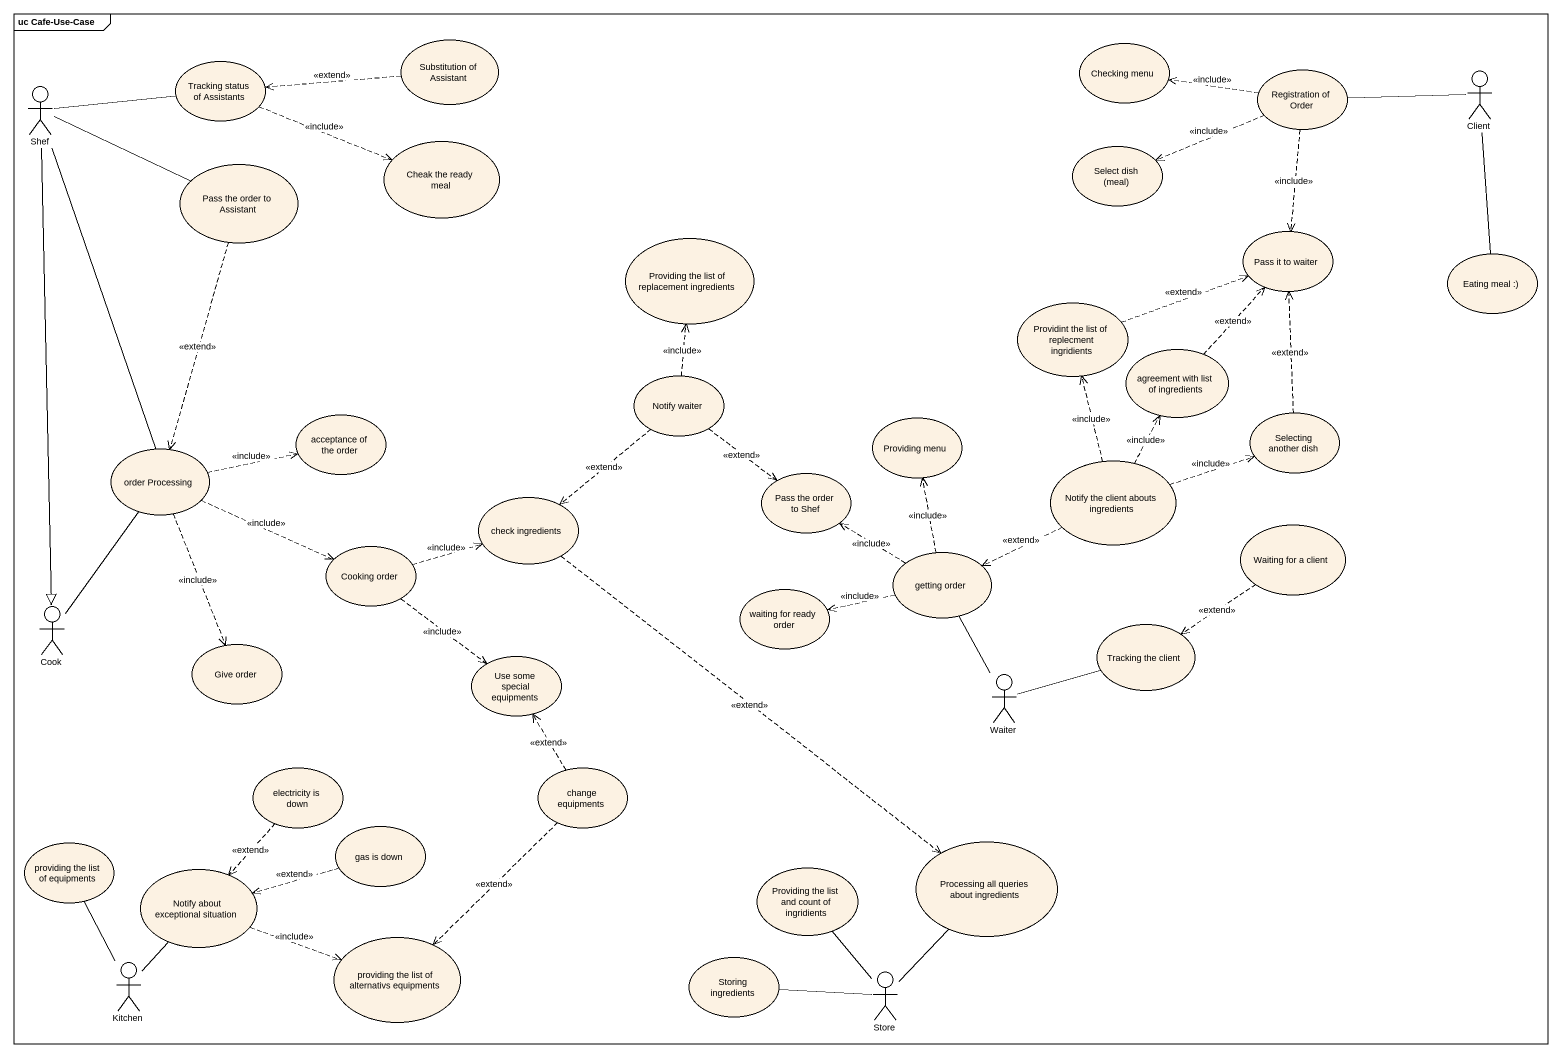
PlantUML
@startuml
mainframe uc Cafe-Use-Case
usecase "Substitution of Assistant" as Substitution_of_Assistant
usecase "Checking menu" as Checking_menu
actor Shef
usecase "Tracking status of Assistants" as Tracking_status_of
usecase "Registration of Order" as Registration_of_Order
actor Client
usecase "Pass the order to Assistant" as Pass_the_order_to_Assistant
usecase "Cheak the ready meal" as Cheak_the_ready_meal
usecase "Select dish (meal)" as Select_dish_meal
usecase "Providing the list of replacement ingredients" as Providing_the_list_of
usecase "Pass it to waiter" as Pass_it_to_waiter
usecase "Eating meal :)" as Eating_meal
usecase "Providint the list of replecment ingridients" as Providint_the_list_of
usecase "agreement with list of ingredients" as agreement_with_list_of
usecase "Notify waiter" as Notify_waiter
usecase "acceptance of the order" as acceptance_of_the_order
usecase "Providing menu" as Providing_menu
usecase "Selecting another dish" as Selecting_another_dish
usecase "order Processing" as order_Processing
usecase "Pass the order to Shef" as Pass_the_order_to_Shef
usecase "Notify the client abouts ingredients" as Notify_the_client_abouts
usecase "check ingredients" as check_ingredients
usecase "Cooking order" as Cooking_order
usecase "getting order" as getting_order
usecase "Waiting for a client" as Waiting_for_a_client
usecase "waiting for ready order" as waiting_for_ready_order
actor Cook
usecase "Tracking the client" as Tracking_the_client
usecase "Give order" as Give_order
usecase "Use some special equipments" as Use_some_special_equipments
actor Waiter
usecase "electricity is down" as electricity_is_down
usecase "change equipments" as change_equipments
usecase "providing the list of equipments" as providing_the_list_of
usecase "gas is down" as gas_is_down
usecase "Processing all queries about ingredients" as Processing_all_queries
usecase "Notify about exceptional situation" as Notify_about_exceptional
usecase "Providing the list and count of ingridients" as Providing_the_list_and
usecase "providing the list of alternativs equipments" as providing_the_list_of_2
actor Kitchen
usecase "Storing ingredients" as Storing_ingredients
actor Store
Substitution_of_Assistant .left.> Tracking_status_of : <<extend>>
Shef -right- Tracking_status_of
Shef -right- Pass_the_order_to_Assistant
Shef -- order_Processing
Shef --|> Cook
Tracking_status_of .right.> Cheak_the_ready_meal : <<include>>
Registration_of_Order .left.> Checking_menu : <<include>>
Registration_of_Order .left.> Select_dish_meal : <<include>>
Registration_of_Order ..> Pass_it_to_waiter : <<include>>
Client -left- Registration_of_Order
Client -- Eating_meal
Pass_the_order_to_Assistant ..> order_Processing : <<extend>>
Providint_the_list_of .right.> Pass_it_to_waiter : <<extend>>
agreement_with_list_of .up.> Pass_it_to_waiter : <<extend>>
Notify_waiter .up.> Providing_the_list_of : <<include>>
Notify_waiter ..> Pass_the_order_to_Shef : <<extend>>
Notify_waiter ..> check_ingredients : <<extend>>
Selecting_another_dish .up.> Pass_it_to_waiter : <<extend>>
order_Processing .right.> acceptance_of_the_order : <<include>>
order_Processing .right.> Cooking_order : <<include>>
order_Processing ..> Give_order : <<include>>
Notify_the_client_abouts .up.> Providint_the_list_of : <<include>>
Notify_the_client_abouts .up.> agreement_with_list_of : <<include>>
Notify_the_client_abouts .right.> Selecting_another_dish : <<include>>
Notify_the_client_abouts .left.> getting_order : <<extend>>
check_ingredients ..> Processing_all_queries : <<extend>>
Cooking_order .right.> check_ingredients : <<include>>
Cooking_order ..> Use_some_special_equipments : <<include>>
getting_order .up.> Providing_menu : <<include>>
getting_order .up.> Pass_the_order_to_Shef : <<include>>
getting_order .left.> waiting_for_ready_order : <<include>>
Waiting_for_a_client ..> Tracking_the_client : <<extend>>
Cook -up- order_Processing
Waiter -up- getting_order
Waiter -right- Tracking_the_client
electricity_is_down ..> Notify_about_exceptional : <<extend>>
change_equipments .up.> Use_some_special_equipments : <<extend>>
change_equipments ..> providing_the_list_of_2 : <<extend>>
gas_is_down .left.> Notify_about_exceptional : <<extend>>
Notify_about_exceptional .right.> providing_the_list_of_2 : <<include>>
Kitchen -up- providing_the_list_of
Kitchen -up- Notify_about_exceptional
Store -up- Processing_all_queries
Store -up- Providing_the_list_and
Store -left- Storing_ingredients
@enduml
